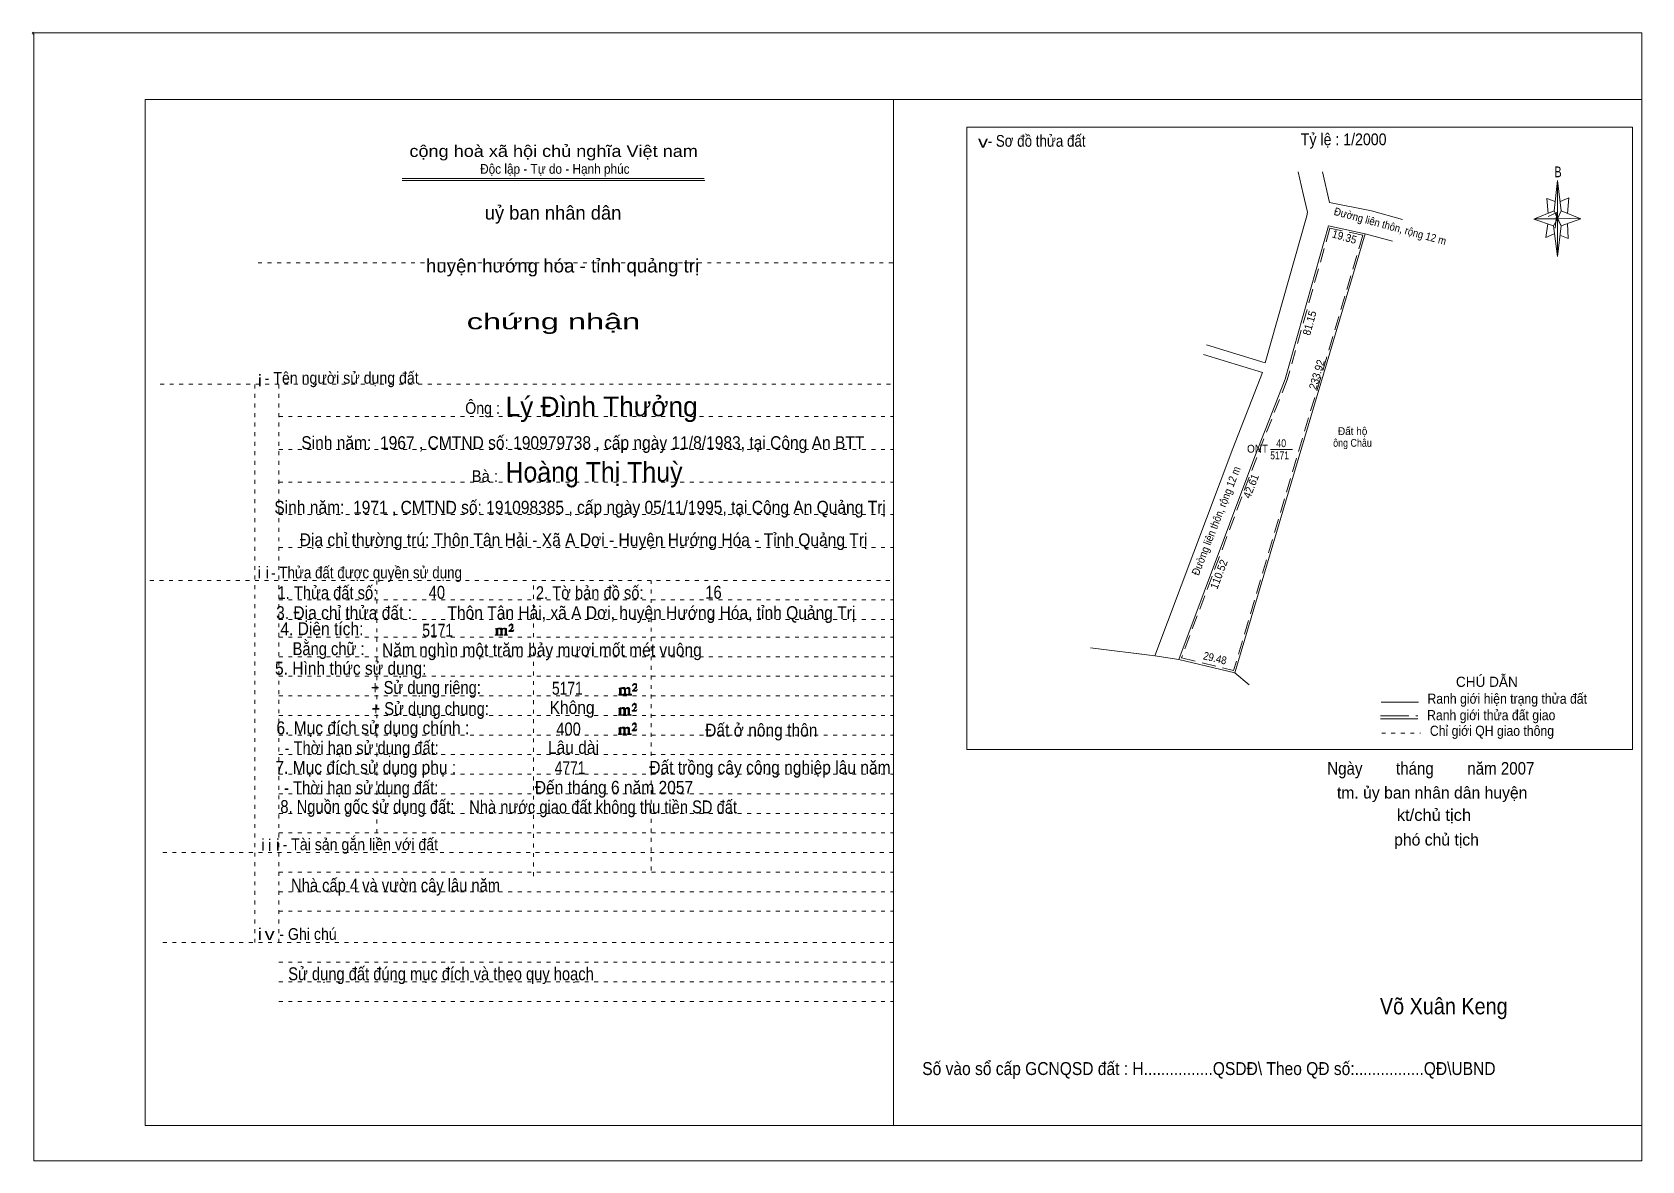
# Model space of a CAD drawing. Header units: centimetres. Extents: x -1.6 to 39.5, y -3.3 to 25.5.
import ezdxf
from ezdxf.enums import TextEntityAlignment as Align

# ---------------------------------------------------------------- set-up
doc = ezdxf.new("R2010")
doc.units = ezdxf.units.CM
doc.header["$LTSCALE"] = 0.12
for name, pattern in [('DOTTED', [1.5, 0.3, -1.2]), ('LONG_DASHED', [7.5, 6, -1.5]), ('MEDIUM_DASHED', [4.5, 3, -1.5])]:
    doc.linetypes.add(name, pattern=pattern)
for name, color, linetype, lineweight in [('1', 7, 'DOTTED', 13), ('10', 7, 'Continuous', 13), ('33', 7, 'LONG_DASHED', 13), ('4', 7, 'Continuous', 13), ('5', 7, 'Continuous', 13), ('50', 7, 'Continuous', 13)]:
    doc.layers.add(name, color=color, linetype=linetype, lineweight=lineweight)
doc.layers.add('30', color=7, linetype='Continuous')

msp = doc.modelspace()

# ---------------------------------------------------------------- hatches: boundary and pattern name
at = {"layer": '50'}
for points in [[(10.27, 10.13), (10.27, 10.12), (10.27, 10.11), (10.25, 10.11), (10.24, 10.11), (10.24, 10.1), (10.33, 10.1), (10.33, 10.11), (10.32, 10.11), (10.31, 10.11), (10.31, 10.12), (10.31, 10.13), (10.31, 10.24), (10.31, 10.25), (10.32, 10.26), (10.34, 10.26), (10.35, 10.26), (10.36, 10.26), (10.37, 10.25), (10.39, 10.22), (10.39, 10.13), (10.37, 10.12), (10.37, 10.11), (10.36, 10.11), (10.35, 10.11), (10.35, 10.1), (10.44, 10.1), (10.44, 10.11), (10.43, 10.11), (10.42, 10.11), (10.42, 10.12), (10.42, 10.13), (10.42, 10.24), (10.44, 10.26), (10.45, 10.26), (10.46, 10.26), (10.49, 10.26), (10.49, 10.25), (10.5, 10.24), (10.5, 10.22), (10.5, 10.13), (10.5, 10.12), (10.49, 10.11), (10.49, 10.11), (10.47, 10.11), (10.47, 10.1), (10.56, 10.1), (10.56, 10.11), (10.55, 10.11), (10.54, 10.11), (10.53, 10.12), (10.53, 10.13), (10.53, 10.2), (10.53, 10.25), (10.53, 10.26), (10.52, 10.27), (10.5, 10.28), (10.47, 10.28), (10.46, 10.28), (10.44, 10.27), (10.41, 10.25), (10.41, 10.26), (10.4, 10.28), (10.39, 10.28), (10.37, 10.28), (10.35, 10.28), (10.34, 10.28), (10.32, 10.26), (10.31, 10.26), (10.31, 10.25), (10.31, 10.25), (10.31, 10.26), (10.31, 10.28), (10.24, 10.26), (10.24, 10.26), (10.25, 10.26), (10.27, 10.25), (10.27, 10.24), (10.27, 10.23)], [(10.69, 10.19), (10.72, 10.24), (10.72, 10.24), (10.71, 10.22), (10.69, 10.22), (10.68, 10.22), (10.63, 10.22), (10.66, 10.26), (10.67, 10.27), (10.69, 10.28), (10.69, 10.3), (10.69, 10.32), (10.69, 10.34), (10.69, 10.35), (10.69, 10.37), (10.68, 10.38), (10.67, 10.38), (10.66, 10.39), (10.65, 10.39), (10.63, 10.38), (10.63, 10.38), (10.62, 10.37), (10.61, 10.35), (10.59, 10.33), (10.61, 10.33), (10.61, 10.35), (10.62, 10.35), (10.63, 10.36), (10.65, 10.36), (10.66, 10.36), (10.67, 10.35), (10.68, 10.35), (10.68, 10.32), (10.68, 10.3), (10.66, 10.28), (10.66, 10.26), (10.65, 10.25), (10.59, 10.2), (10.59, 10.19)], [(13.42, 8.61), (13.42, 8.6), (13.42, 8.59), (13.41, 8.59), (13.4, 8.59), (13.4, 8.57), (13.48, 8.57), (13.48, 8.59), (13.47, 8.59), (13.46, 8.59), (13.46, 8.6), (13.46, 8.61), (13.46, 8.72), (13.46, 8.73), (13.47, 8.74), (13.5, 8.74), (13.51, 8.74), (13.52, 8.74), (13.53, 8.73), (13.54, 8.69), (13.54, 8.61), (13.53, 8.6), (13.53, 8.59), (13.52, 8.59), (13.51, 8.59), (13.51, 8.57), (13.6, 8.57), (13.6, 8.59), (13.58, 8.59), (13.57, 8.59), (13.57, 8.6), (13.57, 8.61), (13.57, 8.72), (13.6, 8.74), (13.61, 8.74), (13.62, 8.74), (13.64, 8.74), (13.64, 8.73), (13.65, 8.72), (13.65, 8.69), (13.65, 8.61), (13.65, 8.6), (13.64, 8.59), (13.64, 8.59), (13.63, 8.59), (13.63, 8.57), (13.72, 8.57), (13.72, 8.59), (13.7, 8.59), (13.69, 8.59), (13.68, 8.6), (13.68, 8.61), (13.68, 8.68), (13.68, 8.73), (13.68, 8.74), (13.67, 8.75), (13.65, 8.76), (13.63, 8.76), (13.62, 8.76), (13.6, 8.75), (13.56, 8.73), (13.56, 8.74), (13.55, 8.76), (13.54, 8.76), (13.53, 8.76), (13.51, 8.76), (13.5, 8.76), (13.47, 8.74), (13.46, 8.74), (13.46, 8.73), (13.46, 8.73), (13.46, 8.74), (13.46, 8.76), (13.4, 8.74), (13.4, 8.74), (13.41, 8.74), (13.42, 8.73), (13.42, 8.72), (13.42, 8.71)], [(13.85, 8.67), (13.87, 8.72), (13.87, 8.72), (13.86, 8.69), (13.85, 8.69), (13.84, 8.69), (13.78, 8.69), (13.82, 8.74), (13.83, 8.75), (13.85, 8.76), (13.85, 8.78), (13.85, 8.79), (13.85, 8.82), (13.85, 8.83), (13.85, 8.85), (13.84, 8.86), (13.83, 8.86), (13.82, 8.87), (13.8, 8.87), (13.78, 8.86), (13.78, 8.86), (13.77, 8.85), (13.76, 8.83), (13.75, 8.81), (13.76, 8.81), (13.76, 8.83), (13.77, 8.83), (13.78, 8.84), (13.8, 8.84), (13.82, 8.84), (13.83, 8.83), (13.84, 8.83), (13.84, 8.79), (13.84, 8.78), (13.82, 8.76), (13.82, 8.74), (13.8, 8.73), (13.75, 8.68), (13.75, 8.67)], [(13.41, 8.09), (13.41, 8.08), (13.41, 8.07), (13.4, 8.07), (13.39, 8.07), (13.39, 8.06), (13.48, 8.06), (13.48, 8.07), (13.47, 8.07), (13.45, 8.07), (13.45, 8.08), (13.45, 8.09), (13.45, 8.2), (13.45, 8.21), (13.47, 8.23), (13.49, 8.23), (13.5, 8.23), (13.51, 8.23), (13.52, 8.21), (13.53, 8.18), (13.53, 8.09), (13.52, 8.08), (13.52, 8.07), (13.51, 8.07), (13.5, 8.07), (13.5, 8.06), (13.59, 8.06), (13.59, 8.07), (13.58, 8.07), (13.57, 8.07), (13.57, 8.08), (13.57, 8.09), (13.57, 8.2), (13.59, 8.23), (13.6, 8.23), (13.61, 8.23), (13.63, 8.23), (13.63, 8.21), (13.64, 8.2), (13.64, 8.18), (13.64, 8.09), (13.64, 8.08), (13.63, 8.07), (13.63, 8.07), (13.62, 8.07), (13.62, 8.06), (13.71, 8.06), (13.71, 8.07), (13.7, 8.07), (13.69, 8.07), (13.67, 8.08), (13.67, 8.09), (13.67, 8.17), (13.67, 8.21), (13.67, 8.23), (13.66, 8.24), (13.64, 8.25), (13.62, 8.25), (13.61, 8.25), (13.59, 8.24), (13.55, 8.21), (13.55, 8.23), (13.54, 8.25), (13.53, 8.25), (13.52, 8.25), (13.5, 8.25), (13.49, 8.25), (13.47, 8.23), (13.45, 8.23), (13.45, 8.21), (13.45, 8.21), (13.45, 8.23), (13.45, 8.25), (13.39, 8.23), (13.39, 8.23), (13.4, 8.23), (13.41, 8.21), (13.41, 8.2), (13.41, 8.19)], [(13.84, 8.16), (13.86, 8.2), (13.86, 8.2), (13.85, 8.18), (13.84, 8.18), (13.83, 8.18), (13.77, 8.18), (13.81, 8.23), (13.82, 8.24), (13.84, 8.25), (13.84, 8.27), (13.84, 8.28), (13.84, 8.3), (13.84, 8.31), (13.84, 8.34), (13.83, 8.35), (13.82, 8.35), (13.81, 8.36), (13.8, 8.36), (13.77, 8.35), (13.77, 8.35), (13.76, 8.34), (13.75, 8.31), (13.74, 8.29), (13.75, 8.29), (13.75, 8.31), (13.76, 8.31), (13.77, 8.33), (13.8, 8.33), (13.81, 8.33), (13.82, 8.31), (13.83, 8.31), (13.83, 8.28), (13.83, 8.27), (13.81, 8.25), (13.81, 8.23), (13.8, 8.21), (13.74, 8.17), (13.74, 8.16)], [(13.84, 7.66), (13.86, 7.71), (13.86, 7.71), (13.85, 7.68), (13.84, 7.68), (13.83, 7.68), (13.77, 7.68), (13.81, 7.73), (13.82, 7.74), (13.84, 7.75), (13.84, 7.77), (13.84, 7.78), (13.84, 7.81), (13.84, 7.82), (13.84, 7.84), (13.83, 7.85), (13.82, 7.85), (13.81, 7.86), (13.79, 7.86), (13.77, 7.85), (13.77, 7.85), (13.76, 7.84), (13.75, 7.82), (13.74, 7.8), (13.75, 7.8), (13.75, 7.82), (13.76, 7.82), (13.77, 7.83), (13.79, 7.83), (13.81, 7.83), (13.82, 7.82), (13.83, 7.82), (13.83, 7.78), (13.83, 7.77), (13.81, 7.75), (13.81, 7.73), (13.79, 7.72), (13.74, 7.67), (13.74, 7.66)], [(13.41, 7.6), (13.41, 7.59), (13.41, 7.58), (13.4, 7.58), (13.39, 7.58), (13.39, 7.56), (13.47, 7.56), (13.47, 7.58), (13.46, 7.58), (13.45, 7.58), (13.45, 7.59), (13.45, 7.6), (13.45, 7.71), (13.45, 7.72), (13.46, 7.73), (13.49, 7.73), (13.5, 7.73), (13.51, 7.73), (13.52, 7.72), (13.53, 7.68), (13.53, 7.6), (13.52, 7.59), (13.52, 7.58), (13.51, 7.58), (13.5, 7.58), (13.5, 7.56), (13.59, 7.56), (13.59, 7.58), (13.57, 7.58), (13.56, 7.58), (13.56, 7.59), (13.56, 7.6), (13.56, 7.71), (13.59, 7.73), (13.6, 7.73), (13.61, 7.73), (13.63, 7.73), (13.63, 7.72), (13.64, 7.71), (13.64, 7.68), (13.64, 7.6), (13.64, 7.59), (13.63, 7.58), (13.63, 7.58), (13.62, 7.58), (13.62, 7.56), (13.71, 7.56), (13.71, 7.58), (13.69, 7.58), (13.68, 7.58), (13.67, 7.59), (13.67, 7.6), (13.67, 7.67), (13.67, 7.72), (13.67, 7.73), (13.66, 7.74), (13.64, 7.75), (13.62, 7.75), (13.61, 7.75), (13.59, 7.74), (13.55, 7.72), (13.55, 7.73), (13.54, 7.75), (13.53, 7.75), (13.52, 7.75), (13.5, 7.75), (13.49, 7.75), (13.46, 7.73), (13.45, 7.73), (13.45, 7.72), (13.45, 7.72), (13.45, 7.73), (13.45, 7.75), (13.39, 7.73), (13.39, 7.73), (13.4, 7.73), (13.41, 7.72), (13.41, 7.71), (13.41, 7.7)]]:
    msp.add_hatch(color=256, dxfattribs=at).paths.add_polyline_path(points)

# ---------------------------------------------------------------- linework, layer by layer
at = {"layer": '1', "linetype": 'Continuous'}
for p, q in [((1.31, -2.42), (1.31, 23.78)), ((1.31, 23.78), (39.51, 23.78)), ((20.41, -2.42), (20.41, 23.78)), ((39.51, -2.42), (39.51, 23.78)), ((7.87, 21.76), (15.58, 21.76)), ((7.87, 21.71), (15.59, 21.71)), ((37.26, 20.55), (36.75, 20.72)), ((1.31, -2.42), (39.51, -2.42))]:
    msp.add_line(p, q, dxfattribs=at)
at = {"layer": '1'}
for p, q in [((4.19, 19.61), (20.41, 19.61)), ((1.69, 16.51), (20.41, 16.51)), ((4.11, 2.25), (4.11, 16.51)), ((4.72, 2.25), (4.72, 16.51)), ((4.72, 15.68), (20.41, 15.68)), ((4.72, 14.84), (20.41, 14.84)), ((4.72, 14.01), (20.41, 14.01)), ((4.72, 13.18), (20.41, 13.18)), ((4.72, 12.34), (20.41, 12.34)), ((1.43, 11.5), (20.41, 11.5)), ((7.22, 5.05), (7.22, 11.5)), ((11.22, 3.95), (11.22, 11.5)), ((14.22, 4.09), (14.22, 11.5)), ((4.72, 11), (20.41, 11)), ((4.72, 10.5), (20.41, 10.5)), ((4.72, 10.05), (20.41, 10.05)), ((4.72, 9.55), (20.41, 9.55)), ((4.72, 9.05), (20.41, 9.05)), ((4.72, 8.55), (20.41, 8.55)), ((4.72, 8.05), (20.41, 8.05)), ((4.72, 7.55), (20.41, 7.55)), ((4.72, 7.05), (20.41, 7.05)), ((4.72, 6.55), (20.41, 6.55)), ((4.72, 6.05), (20.41, 6.05)), ((4.72, 5.55), (20.41, 5.55)), ((4.72, 5.05), (20.41, 5.05)), ((1.76, 4.55), (20.41, 4.55)), ((4.72, 4.05), (20.41, 4.05)), ((4.72, 3.55), (20.41, 3.55)), ((4.72, 3.05), (20.41, 3.05)), ((1.76, 2.25), (20.41, 2.25)), ((4.72, 1.75), (20.41, 1.75)), ((4.72, 1.25), (20.41, 1.25)), ((4.72, 0.75), (20.41, 0.75))]:
    msp.add_line(p, q, dxfattribs=at)
at = {"layer": '1', "linetype": 'Continuous'}
msp.add_lwpolyline([(-1.53, -3.32), (39.51, -3.32), (39.51, 25.48), (-1.53, 25.48)], close=True, dxfattribs=at)
msp.add_lwpolyline([(37.27, 20.35), (37.06, 20.25), (37.11, 20.6)], dxfattribs=at)
at = {"layer": '10'}
for p, q in [((30.74, 21.93), (30.87, 21.37)), ((32.45, 20.35), (29.12, 9.14)), ((32.45, 20.35), (33.15, 20.16)), ((29.83, 16.81), (28.32, 17.27)), ((25.44, 9.78), (27.08, 9.57))]:
    msp.add_line(p, q, dxfattribs=at)
at = {"layer": '10', "linetype": 'MEDIUM_DASHED'}
for p in [(32.39, 20.31), (27.76, 9.52)]:
    msp.add_line(p, (29.09, 9.2), dxfattribs=at)
at = {"layer": '10', "linetype": 'LONG_DASHED'}
msp.add_line((29.12, 9.14), (29.49, 8.83), dxfattribs=at)
at = {"layer": '10'}
for points in [[(31.36, 21.93), (31.54, 21.15), (32.61, 20.93), (33.4, 20.71)], [(30.87, 21.37), (30.98, 20.9), (30.96, 20.81), (29.9, 17.05), (28.4, 17.51)], [(32.45, 20.35), (31.51, 20.55), (30.41, 16.64), (29.63, 14.66), (27.69, 9.48), (29.12, 9.14)], [(27.08, 9.57), (29.07, 14.87), (29.83, 16.81)], [(26.54, 9.64), (27.08, 9.57), (27.69, 9.48)]]:
    msp.add_lwpolyline(points, dxfattribs=at)
at = {"layer": '10', "linetype": 'MEDIUM_DASHED'}
msp.add_lwpolyline([(32.39, 20.31), (31.55, 20.49), (30.46, 16.62), (29.68, 14.64), (27.76, 9.52)], dxfattribs=at)
at = {"layer": '33'}
msp.add_line((30.03, 14.84), (30.59, 14.84), dxfattribs=at)
at = {"layer": '4'}
for p, q in [((32.86, 8.39), (33.81, 8.39)), ((32.84, 7.96), (33.79, 7.96))]:
    msp.add_line(p, q, dxfattribs=at)
at = {"layer": '4', "linetype": 'LONG_DASHED'}
msp.add_line((32.84, 8.04), (33.79, 8.04), dxfattribs=at)
at = {"layer": '4', "linetype": 'DOTTED'}
msp.add_line((32.87, 7.6), (33.86, 7.6), dxfattribs=at)
at = {"layer": '4'}
msp.add_lwpolyline([(22.28, 23.07), (39.27, 23.07), (39.27, 7.18), (22.28, 7.18)], close=True, dxfattribs=at)
msp.add_circle((-1.55, 25.47), 0.025, dxfattribs=at)
at = {"layer": '5'}
for p, q in [((37.27, 20.93), (37.36, 21.71)), ((37.45, 20.55), (37.36, 19.77)), ((37.45, 20.93), (37.95, 20.73)), ((37.61, 20.61), (37.63, 20.23)), ((37.63, 20.23), (37.42, 20.31))]:
    msp.add_line(p, q, dxfattribs=at)
for points in [[(37.36, 21.71), (37.45, 20.93), (37.36, 20.73)], [(37.36, 20.73), (36.77, 20.73), (37.27, 20.93), (37.45, 20.55), (37.95, 20.73), (37.36, 20.75)], [(37.36, 20.73), (37.36, 19.77), (37.26, 20.55)]]:
    msp.add_lwpolyline(points, close=True, dxfattribs=at)
for points in [[(37.3, 21.17), (37.09, 21.25), (37.12, 20.87)], [(37.43, 21.17), (37.65, 21.27), (37.61, 20.87)], [(37.36, 20.73), (37.27, 20.93), (36.77, 20.73)], [(37.12, 20.79), (37.34, 20.89), (37.3, 20.49)], [(37.36, 20.73), (37.45, 20.55), (37.95, 20.73)]]:
    msp.add_lwpolyline(points, dxfattribs=at)
at = {"layer": '50'}
for points in [[(10.27, 10.13), (10.27, 10.12), (10.27, 10.11), (10.25, 10.11), (10.24, 10.11), (10.24, 10.1), (10.33, 10.1), (10.33, 10.11), (10.32, 10.11), (10.31, 10.11), (10.31, 10.12), (10.31, 10.13), (10.31, 10.24), (10.31, 10.25), (10.32, 10.26), (10.34, 10.26), (10.35, 10.26), (10.36, 10.26), (10.37, 10.25), (10.39, 10.22), (10.39, 10.13), (10.37, 10.12), (10.37, 10.11), (10.36, 10.11), (10.35, 10.11), (10.35, 10.1), (10.44, 10.1), (10.44, 10.11), (10.43, 10.11), (10.42, 10.11), (10.42, 10.12), (10.42, 10.13), (10.42, 10.24), (10.44, 10.26), (10.45, 10.26), (10.46, 10.26), (10.49, 10.26), (10.49, 10.25), (10.5, 10.24), (10.5, 10.22), (10.5, 10.13), (10.5, 10.12), (10.49, 10.11), (10.49, 10.11), (10.47, 10.11), (10.47, 10.1), (10.56, 10.1), (10.56, 10.11), (10.55, 10.11), (10.54, 10.11), (10.53, 10.12), (10.53, 10.13), (10.53, 10.2), (10.53, 10.25), (10.53, 10.26), (10.52, 10.27), (10.5, 10.28), (10.47, 10.28), (10.46, 10.28), (10.44, 10.27), (10.41, 10.25), (10.41, 10.26), (10.4, 10.28), (10.39, 10.28), (10.37, 10.28), (10.35, 10.28), (10.34, 10.28), (10.32, 10.26), (10.31, 10.26), (10.31, 10.25), (10.31, 10.25), (10.31, 10.26), (10.31, 10.28), (10.24, 10.26), (10.24, 10.26), (10.25, 10.26), (10.27, 10.25), (10.27, 10.24), (10.27, 10.23)], [(10.69, 10.19), (10.72, 10.24), (10.72, 10.24), (10.71, 10.22), (10.69, 10.22), (10.68, 10.22), (10.63, 10.22), (10.66, 10.26), (10.67, 10.27), (10.69, 10.28), (10.69, 10.3), (10.69, 10.32), (10.69, 10.34), (10.69, 10.35), (10.69, 10.37), (10.68, 10.38), (10.67, 10.38), (10.66, 10.39), (10.65, 10.39), (10.63, 10.38), (10.63, 10.38), (10.62, 10.37), (10.61, 10.35), (10.59, 10.33), (10.61, 10.33), (10.61, 10.35), (10.62, 10.35), (10.63, 10.36), (10.65, 10.36), (10.66, 10.36), (10.67, 10.35), (10.68, 10.35), (10.68, 10.32), (10.68, 10.3), (10.66, 10.28), (10.66, 10.26), (10.65, 10.25), (10.59, 10.2), (10.59, 10.19)], [(13.42, 8.61), (13.42, 8.6), (13.42, 8.59), (13.41, 8.59), (13.4, 8.59), (13.4, 8.57), (13.48, 8.57), (13.48, 8.59), (13.47, 8.59), (13.46, 8.59), (13.46, 8.6), (13.46, 8.61), (13.46, 8.72), (13.46, 8.73), (13.47, 8.74), (13.5, 8.74), (13.51, 8.74), (13.52, 8.74), (13.53, 8.73), (13.54, 8.69), (13.54, 8.61), (13.53, 8.6), (13.53, 8.59), (13.52, 8.59), (13.51, 8.59), (13.51, 8.57), (13.6, 8.57), (13.6, 8.59), (13.58, 8.59), (13.57, 8.59), (13.57, 8.6), (13.57, 8.61), (13.57, 8.72), (13.6, 8.74), (13.61, 8.74), (13.62, 8.74), (13.64, 8.74), (13.64, 8.73), (13.65, 8.72), (13.65, 8.69), (13.65, 8.61), (13.65, 8.6), (13.64, 8.59), (13.64, 8.59), (13.63, 8.59), (13.63, 8.57), (13.72, 8.57), (13.72, 8.59), (13.7, 8.59), (13.69, 8.59), (13.68, 8.6), (13.68, 8.61), (13.68, 8.68), (13.68, 8.73), (13.68, 8.74), (13.67, 8.75), (13.65, 8.76), (13.63, 8.76), (13.62, 8.76), (13.6, 8.75), (13.56, 8.73), (13.56, 8.74), (13.55, 8.76), (13.54, 8.76), (13.53, 8.76), (13.51, 8.76), (13.5, 8.76), (13.47, 8.74), (13.46, 8.74), (13.46, 8.73), (13.46, 8.73), (13.46, 8.74), (13.46, 8.76), (13.4, 8.74), (13.4, 8.74), (13.41, 8.74), (13.42, 8.73), (13.42, 8.72), (13.42, 8.71)], [(13.85, 8.67), (13.87, 8.72), (13.87, 8.72), (13.86, 8.69), (13.85, 8.69), (13.84, 8.69), (13.78, 8.69), (13.82, 8.74), (13.83, 8.75), (13.85, 8.76), (13.85, 8.78), (13.85, 8.79), (13.85, 8.82), (13.85, 8.83), (13.85, 8.85), (13.84, 8.86), (13.83, 8.86), (13.82, 8.87), (13.8, 8.87), (13.78, 8.86), (13.78, 8.86), (13.77, 8.85), (13.76, 8.83), (13.75, 8.81), (13.76, 8.81), (13.76, 8.83), (13.77, 8.83), (13.78, 8.84), (13.8, 8.84), (13.82, 8.84), (13.83, 8.83), (13.84, 8.83), (13.84, 8.79), (13.84, 8.78), (13.82, 8.76), (13.82, 8.74), (13.8, 8.73), (13.75, 8.68), (13.75, 8.67)], [(13.41, 8.09), (13.41, 8.08), (13.41, 8.07), (13.4, 8.07), (13.39, 8.07), (13.39, 8.06), (13.48, 8.06), (13.48, 8.07), (13.47, 8.07), (13.45, 8.07), (13.45, 8.08), (13.45, 8.09), (13.45, 8.2), (13.45, 8.21), (13.47, 8.23), (13.49, 8.23), (13.5, 8.23), (13.51, 8.23), (13.52, 8.21), (13.53, 8.18), (13.53, 8.09), (13.52, 8.08), (13.52, 8.07), (13.51, 8.07), (13.5, 8.07), (13.5, 8.06), (13.59, 8.06), (13.59, 8.07), (13.58, 8.07), (13.57, 8.07), (13.57, 8.08), (13.57, 8.09), (13.57, 8.2), (13.59, 8.23), (13.6, 8.23), (13.61, 8.23), (13.63, 8.23), (13.63, 8.21), (13.64, 8.2), (13.64, 8.18), (13.64, 8.09), (13.64, 8.08), (13.63, 8.07), (13.63, 8.07), (13.62, 8.07), (13.62, 8.06), (13.71, 8.06), (13.71, 8.07), (13.7, 8.07), (13.69, 8.07), (13.67, 8.08), (13.67, 8.09), (13.67, 8.17), (13.67, 8.21), (13.67, 8.23), (13.66, 8.24), (13.64, 8.25), (13.62, 8.25), (13.61, 8.25), (13.59, 8.24), (13.55, 8.21), (13.55, 8.23), (13.54, 8.25), (13.53, 8.25), (13.52, 8.25), (13.5, 8.25), (13.49, 8.25), (13.47, 8.23), (13.45, 8.23), (13.45, 8.21), (13.45, 8.21), (13.45, 8.23), (13.45, 8.25), (13.39, 8.23), (13.39, 8.23), (13.4, 8.23), (13.41, 8.21), (13.41, 8.2), (13.41, 8.19)], [(13.84, 8.16), (13.86, 8.2), (13.86, 8.2), (13.85, 8.18), (13.84, 8.18), (13.83, 8.18), (13.77, 8.18), (13.81, 8.23), (13.82, 8.24), (13.84, 8.25), (13.84, 8.27), (13.84, 8.28), (13.84, 8.3), (13.84, 8.31), (13.84, 8.34), (13.83, 8.35), (13.82, 8.35), (13.81, 8.36), (13.8, 8.36), (13.77, 8.35), (13.77, 8.35), (13.76, 8.34), (13.75, 8.31), (13.74, 8.29), (13.75, 8.29), (13.75, 8.31), (13.76, 8.31), (13.77, 8.33), (13.8, 8.33), (13.81, 8.33), (13.82, 8.31), (13.83, 8.31), (13.83, 8.28), (13.83, 8.27), (13.81, 8.25), (13.81, 8.23), (13.8, 8.21), (13.74, 8.17), (13.74, 8.16)], [(13.84, 7.66), (13.86, 7.71), (13.86, 7.71), (13.85, 7.68), (13.84, 7.68), (13.83, 7.68), (13.77, 7.68), (13.81, 7.73), (13.82, 7.74), (13.84, 7.75), (13.84, 7.77), (13.84, 7.78), (13.84, 7.81), (13.84, 7.82), (13.84, 7.84), (13.83, 7.85), (13.82, 7.85), (13.81, 7.86), (13.79, 7.86), (13.77, 7.85), (13.77, 7.85), (13.76, 7.84), (13.75, 7.82), (13.74, 7.8), (13.75, 7.8), (13.75, 7.82), (13.76, 7.82), (13.77, 7.83), (13.79, 7.83), (13.81, 7.83), (13.82, 7.82), (13.83, 7.82), (13.83, 7.78), (13.83, 7.77), (13.81, 7.75), (13.81, 7.73), (13.79, 7.72), (13.74, 7.67), (13.74, 7.66)], [(13.41, 7.6), (13.41, 7.59), (13.41, 7.58), (13.4, 7.58), (13.39, 7.58), (13.39, 7.56), (13.47, 7.56), (13.47, 7.58), (13.46, 7.58), (13.45, 7.58), (13.45, 7.59), (13.45, 7.6), (13.45, 7.71), (13.45, 7.72), (13.46, 7.73), (13.49, 7.73), (13.5, 7.73), (13.51, 7.73), (13.52, 7.72), (13.53, 7.68), (13.53, 7.6), (13.52, 7.59), (13.52, 7.58), (13.51, 7.58), (13.5, 7.58), (13.5, 7.56), (13.59, 7.56), (13.59, 7.58), (13.57, 7.58), (13.56, 7.58), (13.56, 7.59), (13.56, 7.6), (13.56, 7.71), (13.59, 7.73), (13.6, 7.73), (13.61, 7.73), (13.63, 7.73), (13.63, 7.72), (13.64, 7.71), (13.64, 7.68), (13.64, 7.6), (13.64, 7.59), (13.63, 7.58), (13.63, 7.58), (13.62, 7.58), (13.62, 7.56), (13.71, 7.56), (13.71, 7.58), (13.69, 7.58), (13.68, 7.58), (13.67, 7.59), (13.67, 7.6), (13.67, 7.67), (13.67, 7.72), (13.67, 7.73), (13.66, 7.74), (13.64, 7.75), (13.62, 7.75), (13.61, 7.75), (13.59, 7.74), (13.55, 7.72), (13.55, 7.73), (13.54, 7.75), (13.53, 7.75), (13.52, 7.75), (13.5, 7.75), (13.49, 7.75), (13.46, 7.73), (13.45, 7.73), (13.45, 7.72), (13.45, 7.72), (13.45, 7.73), (13.45, 7.75), (13.39, 7.73), (13.39, 7.73), (13.4, 7.73), (13.41, 7.72), (13.41, 7.71), (13.41, 7.7)]]:
    msp.add_lwpolyline(points, close=True, dxfattribs=at)

# ---------------------------------------------------------------- texts
at = {"layer": '1'}
for s, height, width, p in [('cộng hoà xã hội chủ nghĩa Việt nam', 0.3, 1.15, (11.735, 22.31)), ('v', 0.3, 1.3, (22.695, 22.55)), ('- Sơ đồ thửa đất ', 0.3, 0.85, (24.11, 22.57)), ('Độc lập - Tự do - Hạnh phúc', 0.25, 0.9, (11.765, 21.88)), ('chứng nhận', 0.4, 1.55, (11.73, 17.91)), ('- Tên người sử dụng đất', 0.3, 0.9, (6.325, 16.52)), ('- Thửa đất được quyền sử dụng', 0.3, 0.85, (6.96, 11.55)), ('- Tài sản gắn liền với đất ', 0.3, 0.9, (6.85, 4.61)), ('v', 0.3, 1.3, (4.485, 2.32)), ('- Ghi chú', 0.3, 0.9, (5.465, 2.32))]:
    msp.add_text(s, height=height, dxfattribs=dict(at, width=width)).set_placement(p, align=Align.CENTER)
for s, height, p in [('uỷ ban nhân dân', 0.35, (11.72, 20.71)), ('i', 0.3, (4.235, 16.45)), ('i', 0.3, (4.225, 11.55)), ('i', 0.3, (4.425, 11.55)), ('i', 0.3, (4.315, 4.6)), ('i', 0.3, (4.485, 4.59)), ('i', 0.3, (4.695, 4.6)), ('i', 0.3, (4.235, 2.32))]:
    msp.add_text(s, height=height, dxfattribs=at).set_placement(p, align=Align.CENTER)
at = {"layer": '10'}
for s, height, width, p in [('Tỷ lệ : 1/2000', 0.3, 0.9, (31.9, 22.61)), ('Đất hộ', 0.2, 0.95, (32.13, 15.21)), ('ông Châu', 0.2, 0.85, (32.125, 14.91)), ('Hoàng Thị Thuỳ', 0.5, 0.95, (12.765, 14.02)), ('Võ Xuân Keng', 0.42, 0.9, (34.455, 0.42))]:
    msp.add_text(s, height=height, dxfattribs=dict(at, width=width)).set_placement(p, align=Align.CENTER)
at = {"layer": '10', "width": 0.9}
for rotation, p in [(344.814, (33.094, 20.438)), (68.607, (28.75, 13.014))]:
    msp.add_text('Đường liên thôn, rộng 12 m ', height=0.2, rotation=rotation, dxfattribs=at).set_placement(p, align=Align.CENTER)
at = {"layer": '10'}
msp.add_text('Lý Đình Thưởng', height=0.5, dxfattribs=at).set_placement((12.96, 15.69), align=Align.CENTER)
at = {"layer": '30'}
for s, height, rotation, width, p in [('19.35', 0.1999, 344, 0.95, (31.892, 20.173)), ('81.15', 0.2, 74.27, 0.95, (31.125, 18.043)), ('233.92', 0.2, 73.445, 0.95, (31.309, 16.727)), ('42.61', 0.1998, 68.656, 0.95, (29.627, 13.869)), ('110.52', 0.2, 69.414, 0.95, (28.809, 11.62)), ('29.48', 0.2, 346.463, 0.9, (28.592, 9.417))]:
    msp.add_text(s, height=height, rotation=rotation, dxfattribs=dict(at, width=width)).set_placement(p, align=Align.CENTER)
at = {"layer": '33', "width": 0.95}
msp.add_text('ONT', height=0.2, dxfattribs=at).set_placement((29.97, 14.76), align=Align.RIGHT)
at = {"layer": '33'}
for s, width, p in [('40', 0.85, (30.305, 14.9)), ('5171', 0.8, (30.265, 14.59))]:
    msp.add_text(s, height=0.2, dxfattribs=dict(at, width=width)).set_placement(p, align=Align.CENTER)
at = {"layer": '4'}
msp.add_text('CHÚ DẪN', height=0.2591, dxfattribs=at).set_placement((35.555, 8.78), align=Align.CENTER)
at = {"layer": '4', "width": 0.9}
for s, p in [('Ranh giới hiện trạng thửa đất', (36.075, 8.35)), ('Ranh giới thửa đất giao ', (35.71, 7.93)), ('Chỉ giới QH giao thông', (35.685, 7.53))]:
    msp.add_text(s, height=0.2591, dxfattribs=at).set_placement(p, align=Align.CENTER)
at = {"layer": '5', "width": 0.75}
msp.add_text('B', height=0.276, dxfattribs=at).set_placement((37.37, 21.79), align=Align.CENTER)
at = {"layer": '50'}
for s, height, width, p in [('  huyện hướng hóa - tỉnh quảng trị', 0.34, 1.05, (11.83, 19.36)), ('Ông :', 0.3, 0.9, (9.92, 15.75)), ('Sinh năm:  1967 , CMTND số: 190979738 , cấp ngày 11/8/1983, tại Công An BTT', 0.33, 0.9, (12.48, 14.85)), ('Bà :', 0.3, 0.95, (9.98, 14.01)), ('Sinh năm:  1971 , CMTND số: 191098385 , cấp ngày 05/11/1995, tại Công An Quảng Trị', 0.33, 0.9, (12.41, 13.2)), ('Địa chỉ thường trú: Thôn Tân Hải - Xã A Dơi - Huyện Hướng Hóa - Tỉnh Quảng Trị', 0.33, 0.9, (12.5, 12.37)), ('1. Thửa đất số:  ', 0.33, 0.85, (6.065, 11.02)), ('40', 0.33, 0.85, (8.755, 11.03)), ('2. Tờ bản đồ số:  ', 0.33, 0.85, (12.76, 11.02)), ('16', 0.33, 0.85, (15.815, 11.03)), ('3. Địa chỉ thửa đất : ', 0.33, 0.9, (6.44, 10.51)), ('Thôn Tân Hải, xã A Dơi, huyện Hướng Hóa, tỉnh Quảng Trị', 0.33, 0.9, (14.23, 10.51)), ('4. Diện tích: ', 0.33, 0.9, (5.875, 10.1)), ('5171', 0.33, 0.8, (8.775, 10.06)), ('Bằng chữ :', 0.33, 0.85, (5.99, 9.59)), ('Năm nghìn một trăm bảy mươi mốt mét vuông', 0.33, 0.9, (11.435, 9.56)), ('5. Hình thức sử dụng:', 0.33, 0.9, (6.555, 9.09)), ('+ Sử dụng riêng:', 0.33, 0.85, (8.475, 8.6)), ('5171', 0.33, 0.8, (12.085, 8.58)), ('+ Sử dụng chung:', 0.33, 0.85, (8.585, 8.06)), ('Không', 0.33, 0.9, (12.205, 8.09)), ('6. Mục đích sử dụng chính :', 0.33, 0.9, (7.12, 7.57)), ('400', 0.33, 0.85, (12.115, 7.54)), ('Đất ở nông thôn', 0.33, 0.9, (17.035, 7.51)), ('- Thời hạn sử dụng đất:', 0.33, 0.85, (6.835, 7.06)), ('Lâu dài', 0.33, 0.9, (12.24, 7.07)), ('7. Mục đích sử dụng phụ :', 0.33, 0.9, (6.94, 6.56)), ('4771', 0.33, 0.8, (12.155, 6.55)), ('Đất trồng cây công nghiệp lâu năm', 0.33, 0.9, (17.255, 6.56)), ('Ngày        tháng        năm 2007', 0.32, 0.9, (34.125, 6.54)), ('- Thời hạn sử dụng đất:', 0.33, 0.85, (6.825, 6.04)), ('Đến tháng 6 năm 2057', 0.33, 0.9, (13.275, 6.05)), ('8. Nguồn gốc sử dụng đất:', 0.33, 0.85, (6.98, 5.56)), ('Nhà nước giao đất không thu tiền SD đất ', 0.33, 0.85, (13.05, 5.55)), ('kt/chủ tịch', 0.3, 1.05, (34.205, 5.36)), ('Nhà cấp 4 và vườn cây lâu năm', 0.33, 0.85, (7.7, 3.55)), ('Sử dụng đất đúng mục đích và theo quy hoạch', 0.33, 0.85, (8.86, 1.29)), ('Số vào sổ cấp GCNQSD đất : H................QSDĐ\\ Theo QĐ số:................QĐ\\UBND', 0.33, 0.9, (28.46, -1.13))]:
    msp.add_text(s, height=height, dxfattribs=dict(at, width=width)).set_placement(p, align=Align.CENTER)
for s, p in [('tm. ủy ban nhân dân huyện ', (34.215, 5.93)), ('phó chủ tịch', (34.27, 4.73))]:
    msp.add_text(s, height=0.3, dxfattribs=at).set_placement(p, align=Align.CENTER)

doc.saveas('drawing.dxf')
